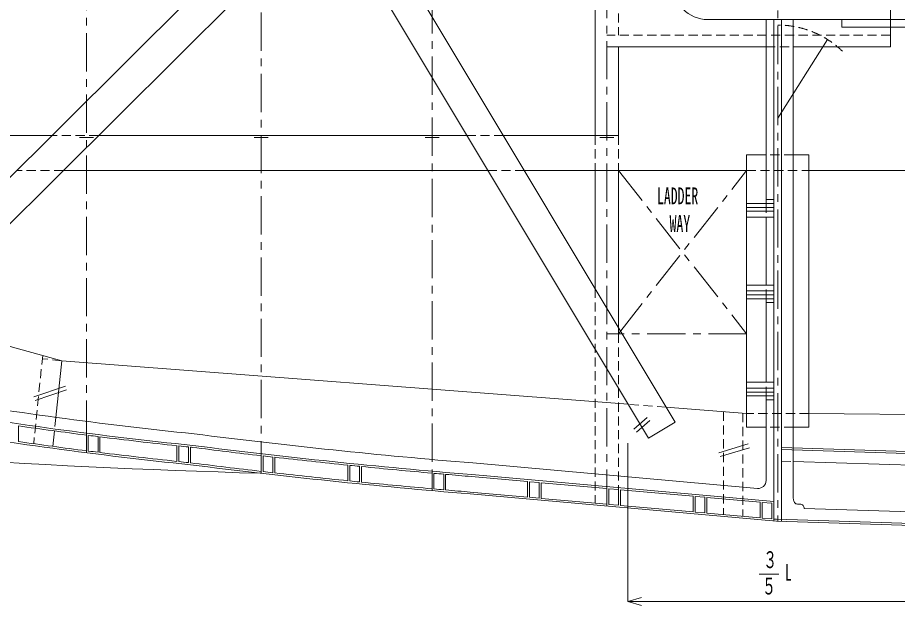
# Model space of a CAD drawing. Units: millimetres, scale not verified. Extents: x -28536 to 28536, y -20184 to 20184.
# Drawn here: x -16072 to -10318, y -11170 to -7328 of the extents above; entities that cross this region are included whole.
import ezdxf
from ezdxf.enums import TextEntityAlignment as Align

# ---------------------------------------------------------------- set-up
doc = ezdxf.new("R2010")
doc.units = ezdxf.units.MM
doc.header["$LTSCALE"] = 50
doc.linetypes.add('CHAIN1', pattern=[8, 5, -1, 1, -1])
doc.linetypes.add('DASHED1', pattern=[1.8, 1.2, -0.6])
for name, color, linetype, lineweight in [('0-0_0', 3, 'Continuous', 18), ('0-1_芯', 4, 'CHAIN1', 18), ('0-2_寸法', 2, 'Continuous', 18)]:
    doc.layers.add(name, color=color, linetype=linetype, lineweight=lineweight)
doc.styles.add('ＭＳ ゴシック', font='')
doc.styles.get('ＭＳ ゴシック').set_extended_font_data('MS Gothic')

msp = doc.modelspace()

# ---------------------------------------------------------------- linework, layer by layer
at = {"layer": '0-0_0'}
for p, q in [((-10363.83, -5283.64), (-10363.83, -7518.84)), ((-14680.7, -6939.22), (-17058.67, -9302.96)), ((-14375.9, -6939.22), (-16907.19, -9455.35)), ((-13827.69, -6939.22), (-11944.91, -10076.36)), ((-13590.7, -6939.22), (-11770.68, -9971.79)), ((-12294.23, -7091.62), (-12294.23, -8098.97)), ((-11557.63, -7341.04), (-9424.03, -7341.04)), ((-11176.63, -8543.47), (-11176.63, -7341.04)), ((-11125.83, -7341.04), (-11125.83, -10618.41)), ((-11075.03, -7341.04), (-11075.03, -10620.99)), ((-10998.83, -7341.04), (-10998.83, -10470.91)), ((-10681.33, -7341.04), (-10681.33, -7391.84)), ((-10681.33, -7391.84), (-9474.83, -7391.84)), ((-11100.43, -7985.32), (-10775.55, -7470.91)), ((-11176.63, -7518.84), (-12218.03, -7518.84)), ((-12141.83, -8098.97), (-12141.83, -7518.84)), ((-10363.83, -7518.84), (-10998.83, -7518.84)), ((-15847.44, -8098.97), (-19510.49, -8098.97)), ((-15667.64, -8112.09), (-15575.24, -8112.09)), ((-13131.65, -8098.97), (-15542.64, -8098.97)), ((-14524.64, -8112.09), (-14432.24, -8112.09)), ((-13407.04, -8112.09), (-13314.64, -8112.09)), ((-12141.83, -8098.97), (-12894.67, -8098.97)), ((-12264.04, -8112.09), (-12171.64, -8112.09)), ((-11176.63, -8225.97), (-11303.63, -8225.97)), ((-11303.63, -8225.97), (-11303.63, -10003.97)), ((-10897.23, -8225.97), (-10998.83, -8225.97)), ((-10897.23, -8225.97), (-10897.23, -10003.97)), ((-12994.46, -8327.57), (-15772.62, -8327.57)), ((-11303.63, -8327.57), (-12757.47, -8327.57)), ((-12294.23, -8327.57), (-12294.23, -9099.43)), ((-12141.83, -9394.37), (-12141.83, -8327.57)), ((-10897.23, -8327.57), (-10020.93, -8327.57)), ((-11125.83, -8543.47), (-11303.63, -8543.47)), ((-11125.83, -8568.87), (-11303.63, -8568.87)), ((-11125.83, -8518.07), (-11176.63, -8518.07)), ((-11125.83, -8594.27), (-11303.63, -8594.27)), ((-11125.83, -8632.37), (-11303.63, -8632.37)), ((-11176.63, -9076.87), (-11176.63, -8632.37)), ((-11125.83, -9076.87), (-11303.63, -9076.87)), ((-11125.83, -9114.97), (-11303.63, -9114.97)), ((-11125.83, -9140.37), (-11303.63, -9140.37)), ((-11125.83, -9165.77), (-11303.63, -9165.77)), ((-11176.63, -9711.87), (-11176.63, -9165.77)), ((-11125.83, -9191.17), (-11176.63, -9191.17)), ((-16754.67, -9303.75), (-15783.22, -9570.48)), ((-15783.22, -9570.48), (-15820.95, -9940.93)), ((-15783.22, -9570.48), (-12077.43, -9855.55)), ((-11125.83, -9711.87), (-11303.63, -9711.87)), ((-15964.47, -9806.97), (-15759.1, -9737.73)), ((-15956.35, -9831.04), (-15750.99, -9761.8)), ((-11125.83, -9749.97), (-11303.63, -9749.97)), ((-11125.83, -9775.37), (-11303.63, -9775.37)), ((-11125.83, -9800.77), (-11303.63, -9800.77)), ((-11176.63, -10354.37), (-11176.63, -9800.77)), ((-11125.83, -9826.17), (-11176.63, -9826.17)), ((-11828.97, -9874.66), (-11303.63, -9915.07)), ((-11953.23, -9942.36), (-12040.76, -10018.58)), ((-16065.64, -9996.41), (-16065.64, -10099.06)), ((-11936.55, -9961.51), (-12024.08, -10037.74)), ((-11944.91, -10076.36), (-11770.68, -9971.79)), ((-11176.63, -10003.97), (-11303.63, -10003.97)), ((-10897.23, -10003.97), (-10998.83, -10003.97)), ((-15829.96, -10029.42), (-15840.26, -10130.55)), ((-15621.63, -10056.64), (-15621.63, -10159.34)), ((-15608.93, -10161.21), (-15608.93, -10058.52)), ((-15545.43, -10066.57), (-15545.43, -10168.97)), ((-15532.73, -10068.16), (-15532.73, -10170.55)), ((-15030.44, -10125.81), (-15030.44, -10228.51)), ((-11485.03, -10172.68), (-11292.86, -10114.97)), ((-15017.74, -10229.86), (-15017.74, -10127.69)), ((-14954.24, -10134.36), (-14954.24, -10236.51)), ((-14941.54, -10135.68), (-14941.54, -10237.76)), ((-11477.72, -10197.01), (-11285.55, -10139.3)), ((-11075.03, -10150.86), (-9590.5, -10197.49)), ((-11074.63, -10138.17), (-9590.15, -10184.8)), ((-14478.63, -10191.5), (-14478.63, -10293.77)), ((-14465.93, -10295.23), (-14465.93, -10192.96)), ((-14402.43, -10200.24), (-14402.43, -10302.49)), ((-14389.73, -10201.68), (-14389.73, -10303.93)), ((-13095.01, -10239.15), (-11231.94, -10404.97)), ((-13911.12, -10253.23), (-13911.12, -10355.35)), ((-13898.42, -10356.64), (-13898.42, -10254.69)), ((-13834.92, -10260.92), (-13834.92, -10363.03)), ((-13822.22, -10262.19), (-13822.22, -10364.29)), ((-13361.03, -10305.5), (-13361.03, -10407.62)), ((-13348.33, -10408.91), (-13348.33, -10306.96)), ((-13284.83, -10312.31), (-13284.83, -10414.29)), ((-13272.13, -10313.41), (-13272.13, -10415.39)), ((-12736.61, -10360.3), (-13102.6, -10327.72)), ((-13101.52, -10315.07), (-11125.83, -10490.91)), ((-12736.61, -10360.3), (-12736.61, -10462.3)), ((-12660.41, -10367.08), (-12723.91, -10361.43)), ((-12723.91, -10463.43), (-12723.91, -10361.64)), ((-12660.41, -10367.08), (-12660.41, -10469.08)), ((-12647.71, -10368.21), (-12647.71, -10470.21)), ((-12218.03, -10406.45), (-12647.71, -10368.21)), ((-12218.03, -10406.45), (-12218.03, -10508.45)), ((-12205.33, -10509.58), (-12205.33, -10407.58)), ((-12141.83, -10413.23), (-12205.33, -10407.58)), ((-12141.83, -10413.23), (-12141.83, -10515.23)), ((-12129.13, -10414.36), (-12129.13, -10516.36)), ((-11653.81, -10456.67), (-12129.13, -10414.36)), ((-13112.36, -10441.6), (-11108.69, -10619.94)), ((-13111.28, -10428.95), (-12736.61, -10462.3)), ((-12723.91, -10463.43), (-12660.41, -10469.08)), ((-12647.71, -10470.21), (-12218.03, -10508.45)), ((-11653.81, -10456.67), (-11653.81, -10558.67)), ((-11641.11, -10559.8), (-11641.11, -10457.8)), ((-11577.61, -10463.45), (-11641.11, -10457.8)), ((-11577.61, -10463.45), (-11577.61, -10565.45)), ((-11214.73, -10495.75), (-11564.91, -10464.58)), ((-12205.33, -10509.58), (-12141.83, -10515.23)), ((-12129.13, -10516.36), (-11653.81, -10558.67)), ((-11214.73, -10495.75), (-11214.73, -10597.75)), ((-11138.53, -10502.53), (-11202.03, -10496.88)), ((-11202.03, -10598.88), (-11202.03, -10496.88)), ((-11138.53, -10502.53), (-11138.53, -10604.53)), ((-11641.11, -10559.8), (-11577.61, -10565.45)), ((-11202.03, -10598.88), (-11138.53, -10604.53)), ((-11125.83, -10605.66), (-11107.56, -10607.29))]:
    msp.add_line(p, q, dxfattribs=at)
at = {"layer": '0-0_0', "color": 1, "linetype": 'DASHED1'}
for p, q in [((-12141.83, -6401.24), (-12141.83, -7442.64)), ((-10363.83, -7442.64), (-12218.03, -7442.64)), ((-11176.63, -7518.84), (-10998.83, -7518.84)), ((-15542.64, -8098.97), (-15847.44, -8098.97)), ((-12894.67, -8098.97), (-13131.65, -8098.97)), ((-12294.23, -8098.97), (-12294.23, -8327.57)), ((-12141.83, -8098.97), (-12141.83, -8327.57)), ((-10998.83, -8225.97), (-11176.63, -8225.97)), ((-15772.62, -8327.57), (-16077.42, -8327.57)), ((-12757.47, -8327.57), (-12994.46, -8327.57)), ((-11303.63, -8327.57), (-10897.23, -8327.57)), ((-11176.63, -8543.47), (-11176.63, -8632.37)), ((-11176.63, -9165.77), (-11176.63, -9076.87)), ((-12294.23, -9099.43), (-12294.23, -10501.67)), ((-12141.83, -9394.37), (-12141.83, -10515.23)), ((-15907.41, -9536.39), (-15966.15, -10113.19)), ((-15783.22, -9570.48), (-15909.57, -9557.62)), ((-11176.63, -9800.77), (-11176.63, -9711.87)), ((-11828.97, -9874.66), (-12077.43, -9855.55)), ((-15820.95, -9940.93), (-15829.96, -10029.42)), ((-11456.03, -9903.35), (-11456.03, -10576.27)), ((-11329.03, -9913.12), (-11329.03, -10587.58)), ((-10897.23, -9915.07), (-11303.63, -9915.07)), ((-10998.83, -10003.97), (-11176.63, -10003.97)), ((-11075.03, -10227.12), (-10998.83, -10229.51))]:
    msp.add_line(p, q, dxfattribs=at)
at = {"layer": '0-0_0'}
for points in [[(12921.92, -9894.43), (12776.73, -9912.62), (11613.43, -10059.29), (10455.87, -10180.51), (9343.73, -10254.89), (5901.46, -10356.78), (3607.31, -10381.06), (-4971.96, -10368.08), (-7281.51, -10329.61), (-9592.62, -10273.66), (-10998.83, -10229.51)], [(-10897.23, -9915.07), (-9970.13, -9924.49), (-4331.33, -10002.02), (1269.37, -10034.88)], [(-11108.29, -10607.24), (-9603.21, -10654.52), (-7289.29, -10710.54), (-4975.42, -10749.07), (3609.03, -10762.06), (5909.12, -10737.72), (9362.09, -10635.52), (10488.43, -10560.18), (11657.11, -10437.8), (12824.1, -10290.67), (13413.91, -10216.76), (13519.57, -10199.37)], [(-10926.4, -10536.74), (-9601.09, -10578.35), (-7287.73, -10634.35), (-4974.73, -10672.87), (3608.69, -10685.86), (5907.59, -10661.53), (9358.41, -10559.39), (10481.92, -10484.25), (11648.37, -10362.09), (12814.63, -10215.06), (12940.87, -10199.24)], [(-11564.91, -10464.58), (-11564.91, -10566.58), (-11214.73, -10597.75)], [(-10998.83, -10470.91), (-10997.77, -10476.41), (-10996.58, -10481.9), (-10995.16, -10487.32), (-10993.31, -10492.61), (-10990.78, -10497.61), (-10987.25, -10501.95), (-10982.6, -10505.02), (-10977.24, -10506.65), (-10971.68, -10507.36), (-10966.08, -10507.61), (-10960.48, -10507.7), (-10954.87, -10507.87), (-10949.29, -10508.4), (-10943.83, -10509.66), (-10938.84, -10512.16), (-10934.88, -10516.1), (-10931.98, -10520.89), (-10929.79, -10526.05), (-10928, -10531.36), (-10926.4, -10536.74)], [(-11108.69, -10619.94), (-9603.56, -10667.21), (-7289.55, -10723.23), (-4975.54, -10761.77), (3609.09, -10774.76), (5909.37, -10750.42), (9362.7, -10648.2)]]:
    msp.add_lwpolyline(points, dxfattribs=at)
for centre, radius, start, end in [((-11557.63, -7112.44), 228.6, 180, 270), ((-12045.64, 17843.48), 28039.73, 260.4219, 264.1216), ((-12045.64, 17843.48), 28115.93, 260.42641, 264.11979), ((-12845.14, 47220.81), 57550.55, 263.88625, 268.37353), ((-12045.64, 17843.48), 28242.93, 260.43384, 264.11678), ((-12045.64, 17843.48), 28128.63, 261.78345, 262.69623), ((-12045.64, 17843.48), 28128.63, 262.72231, 262.85268), ((-12045.64, 17843.48), 28128.63, 262.87876, 263.90875), ((-9654.92, 31515.55), 41896.16, 262.78415, 265.29015), ((-12045.64, 17843.48), 28230.23, 261.81322, 262.72266), ((-9654.92, 31515.55), 41972.36, 262.78536, 265.2898), ((-12045.64, 17843.48), 28230.23, 262.74864, 262.87854), ((-12045.64, 17843.48), 28230.23, 262.90452, 263.93075), ((-12045.64, 17843.48), 28128.63, 263.93476, 264.06482), ((-12045.64, 17843.48), 28128.63, 264.09083, 264.11948), ((-9654.92, 31515.55), 41985.06, 262.78556, 263.40266), ((-12045.64, 17843.48), 28230.23, 263.95667, 264.08626), ((-9654.92, 31515.55), 42086.66, 262.78387, 263.41865), ((-12045.64, 17843.48), 28230.23, 264.11217, 264.11708), ((-9654.92, 31515.55), 41985.06, 263.4201, 263.50733), ((-9654.92, 31515.55), 41985.06, 263.52477, 264.1817), ((-9654.92, 31515.55), 42099.36, 262.78737, 265.28924), ((-9654.92, 31515.55), 42086.66, 263.43606, 263.52307), ((-9654.92, 31515.55), 41985.06, 264.19912, 264.28622), ((-9654.92, 31515.55), 41985.06, 264.30363, 264.93579), ((-9654.92, 31515.55), 42086.66, 263.54047, 264.19579), ((-9654.92, 31515.55), 42086.66, 264.21317, 264.30005), ((-9654.92, 31515.55), 41985.06, 264.95319, 265.04018), ((-9654.92, 31515.55), 41985.06, 265.05757, 265.28975), ((-11227.43, -10354.37), 50.8, 264.9139, 0), ((-9654.92, 31515.55), 42086.66, 264.31743, 264.94805), ((-9654.92, 31515.55), 42086.66, 264.9654, 265.05218), ((-9654.92, 31515.55), 42086.66, 265.06953, 265.28929)]:
    msp.add_arc(centre, radius, start, end, dxfattribs=at)
at = {"layer": '0-0_0', "color": 1, "linetype": 'DASHED1'}
msp.add_arc((-11100.43, -7985.32), 608.42, 45.93847, 90, dxfattribs=at)
at = {"layer": '0-1_芯'}
for p, q in [((-11100.43, -2181.82), (-11100.43, -10620.2)), ((-12218.03, -2281.29), (-12218.03, -10521.2)), ((-13361.03, -2382.12), (-13361.03, -10420.37)), ((-14478.63, -2495.93), (-14478.63, -10306.56)), ((-15621.63, -2630.35), (-15621.63, -10172.14)), ((-12141.83, -8327.57), (-11303.63, -9394.37)), ((-12141.83, -9394.37), (-11303.63, -8327.57)), ((-11303.63, -9394.37), (-12218.03, -9394.37))]:
    msp.add_line(p, q, dxfattribs=at)
at = {"layer": '0-2_寸法'}
for p, q in [((-12081.55, -11143.51), (-12081.55, -10109.12)), ((-11221.47, -10966.43), (-11093.23, -10966.43)), ((-12081.55, -11143.51), (-7298.06, -11143.51))]:
    msp.add_line(p, q, dxfattribs=at)
msp.add_lwpolyline([(-11991.35, -11117.23), (-12081.55, -11143.51), (-11991.35, -11169.79)], dxfattribs=at)

# ---------------------------------------------------------------- texts
at = {"layer": '0-2_寸法', "style": 'ＭＳ ゴシック', "width": 0.6}
for s, p in [('LADDER', (-11889.81, -8581.28)), ('WAY', (-11807.73, -8762.17)), ('３', (-11194.89, -10958.97)), ('L', (-11053.58, -11041.53)), ('５', (-11202.5, -11131.64))]:
    msp.add_text(s, height=110, dxfattribs=at).set_placement(p, align=Align.BOTTOM_LEFT)

doc.saveas('drawing.dxf')
